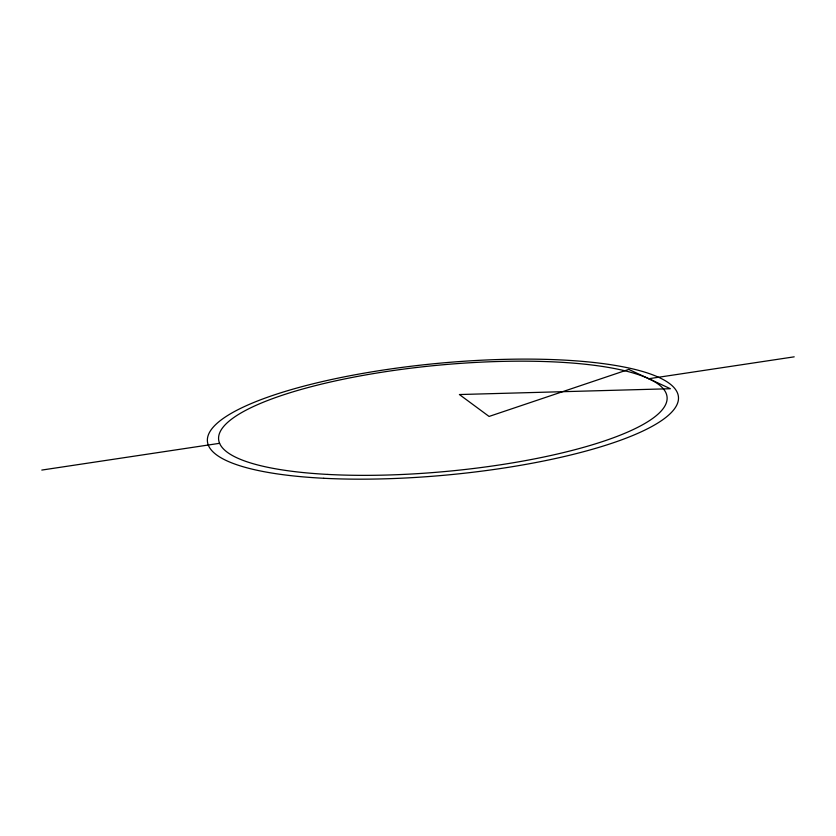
<?xml version="1.0" encoding="UTF-8"?>
<svg xmlns="http://www.w3.org/2000/svg" width="836" height="836" viewBox="0 0 836 836"><rect width="100%" height="100%" fill="white"/><g stroke="black" fill="none" stroke-linecap="round" stroke-linejoin="round"><path stroke-width="1.25" d="M41.8 470.072L219.607 443.31M648.799 378.718L794.2 356.836M628.745 369.418L489.07 416.443L459.403 394.54L670.378 388.73L628.745 369.418M327.837 474.43A225.218 53.253 -5.4 0 0 667.097 399.054A225.218 53.253 -5.4 0 0 333.606 381.3A225.218 53.253 -5.4 0 0 327.837 474.43M323.762 478.276A236.546 56.002 -5.4 0 0 678.487 398.511A236.546 56.002 -5.4 0 0 326.552 380.62A236.546 56.002 -5.4 0 0 323.762 478.276"/></g></svg>
